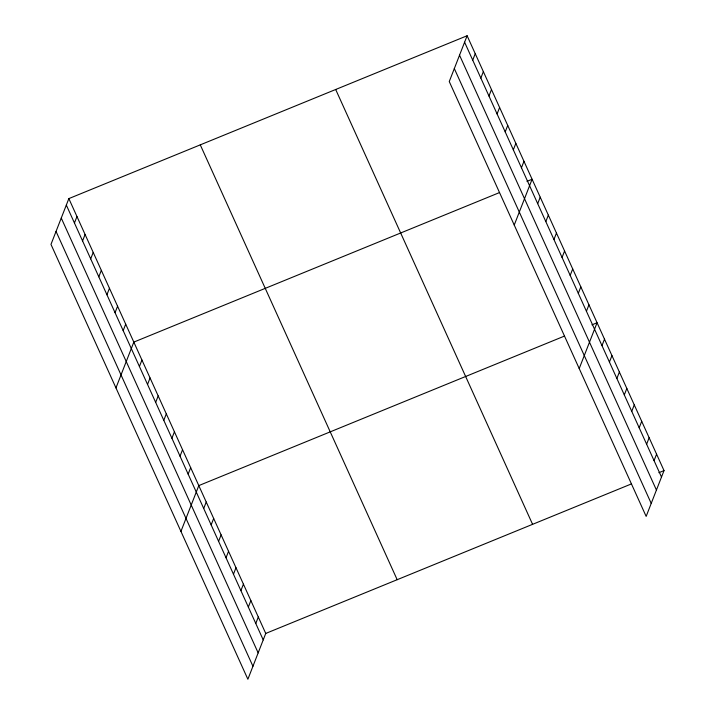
<?xml version="1.0" encoding="UTF-8"?>
<svg xmlns="http://www.w3.org/2000/svg" width="715" height="715" viewBox="0 0 715 715"><rect width="100%" height="100%" fill="white"/><g stroke="black" fill="none" stroke-linecap="round" stroke-linejoin="round"><path stroke-width="1.07" d="M68.846 198.6L50.98 244.405L247.882 679.25L265.739 633.445L68.846 198.6L467.118 35.75L664.021 470.595L646.154 516.4L449.261 81.555L467.118 35.75M74.44 223L76.961 216.538M82.565 240.937L85.085 234.475M90.689 258.875L93.209 252.413M98.813 276.812L101.333 270.35M106.928 294.75L109.449 288.288M115.052 312.687L117.573 306.226M123.177 330.625L125.697 324.163M115.964 387.905L133.821 342.101L499.24 192.684M139.416 366.5L141.936 360.038M147.54 384.438L150.061 377.976M155.664 402.375L158.185 395.913M163.789 420.313L166.309 413.851M171.913 438.25L174.433 431.788M180.028 456.188L182.548 449.726M188.152 474.125L190.673 467.664M180.94 531.406L198.797 485.601L564.215 336.184M203.712 508.49L206.233 502.028M211.148 524.917L213.669 518.455M218.593 541.344L221.114 534.883M226.029 557.772L228.55 551.31M233.465 574.199L235.986 567.737M240.901 590.626L243.422 584.164M248.346 607.053L250.867 600.591M472.722 60.149L475.243 53.688M255.782 623.48L258.303 617.018M480.838 78.087L483.358 71.625M488.962 96.025L491.482 89.563M497.086 113.962L499.606 107.5M505.21 131.9L507.73 125.438M513.325 149.837L515.846 143.375M521.45 167.775L523.97 161.313M514.237 225.055L532.094 179.251L526.964 181.351M537.698 203.65L540.218 197.188M545.822 221.587L548.342 215.126M553.937 239.525L556.458 233.063M562.062 257.463L564.582 251.001M570.186 275.4L572.706 268.938M578.31 293.338L580.83 286.876M586.425 311.275L588.946 304.813M579.213 368.556L597.07 322.742L591.94 324.842M601.985 345.64L604.506 339.178M609.43 362.067L611.951 355.605M616.866 378.494L619.387 372.032M624.302 394.921L626.823 388.459M631.747 411.348L634.259 404.887M639.183 427.776L641.704 421.314M646.619 444.203L649.14 437.741M654.055 460.63L656.576 454.168M265.739 633.445L631.157 484.028M658.881 472.695L664.021 470.595M464.598 42.212L661.5 477.057M459.539 55.198L656.433 490.043M454.32 68.569L651.222 503.414M335.684 89.491L532.586 524.336M200.272 144.859L397.174 579.704M66.325 205.062L263.218 639.907M61.258 218.048L258.16 652.893M56.047 231.428L252.94 666.264"/></g></svg>
